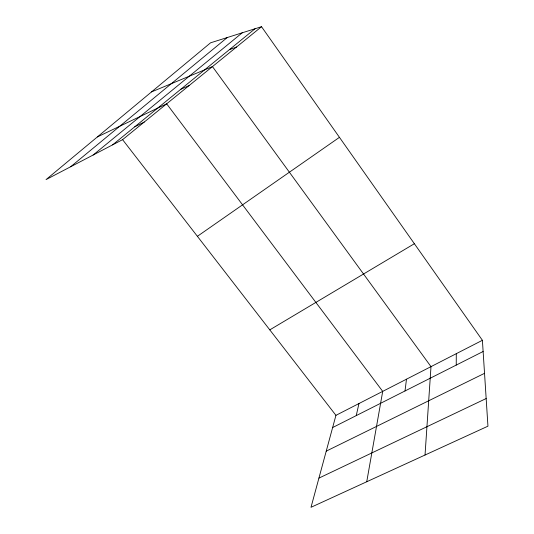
<?xml version="1.0" encoding="UTF-8"?>
<svg xmlns="http://www.w3.org/2000/svg" width="534" height="534" viewBox="0 0 534 534"><rect width="100%" height="100%" fill="white"/><g stroke="black" fill="none" stroke-linecap="round" stroke-linejoin="round"><path stroke-width="0.8" d="M456.236 365.082L456.29 353.675M425.031 455.021L430.998 366.638L212.459 66.59L151.516 91.908M405.012 390.968L406.481 379.2M366.738 481.748L382.711 391.375L166.668 103.816L97.355 136.938M356.238 415.619L358.961 403.544M482.402 340.298L335.939 415.339L311.008 507.3L487.949 426.179L482.402 340.298L261.526 26.7L210.556 42.82L46.051 179.598L122.586 139.654L261.526 26.7M70.675 166.742L227.237 37.547M93.15 155.014L242.229 32.801M112.601 144.861L255.025 28.756M197.386 236.315L339.45 137.331M269.79 329.872L414.377 243.711M332.629 427.547L483.13 351.492M134.748 126.805L144.253 122.039M326.234 451.143L484.538 373.319M318.925 478.11L486.167 398.538M180.746 89.312L189.176 85.52M229.366 49.675L236.562 46.999M122.586 139.654L335.939 415.339"/></g></svg>
